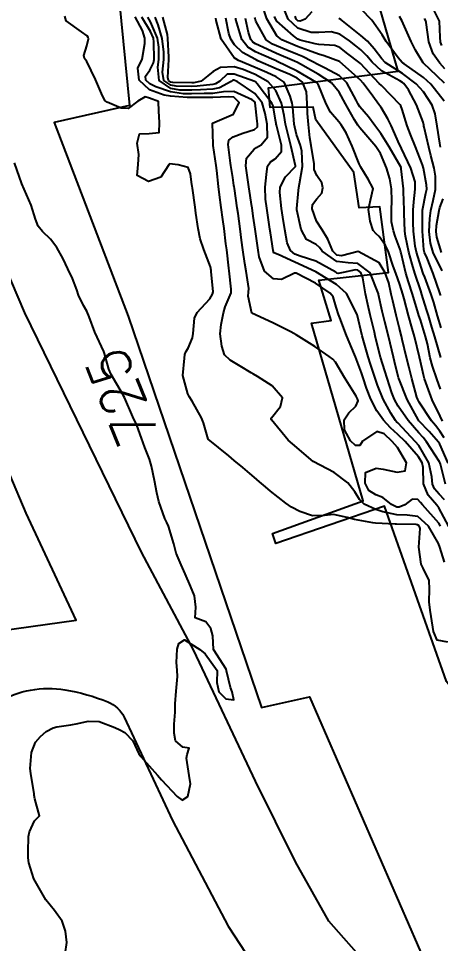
# Model space of a CAD drawing. Header units: metres. Extents: x 318500 to 325275, y 7408834 to 7428799.
# Drawn here: x 323234.7 to 323274.7, y 7418427.2 to 7418515.1 of the extents above; entities that cross this region are included whole.
import ezdxf
from ezdxf.enums import TextEntityAlignment as Align

# ---------------------------------------------------------------- set-up
doc = ezdxf.new("R2010")
doc.units = ezdxf.units.M
doc.header["$MEASUREMENT"] = 0
for name, color, linetype in [('Cotas', 45, 'Continuous'), ('Curvas de Nivel 1m', 11, 'Continuous'), ('Curvas de Nivel 5m', 15, 'Continuous'), ('Edificações', 30, 'Continuous'), ('Vias Primárias', 230, 'Continuous')]:
    doc.layers.add(name, color=color, linetype=linetype)
doc.styles.add('Style-STANDARD', font='STANDARD.shx')

msp = doc.modelspace()

# ---------------------------------------------------------------- linework, layer by layer
at = {"layer": 'Curvas de Nivel 1m', "flags": 128}
for points, elevation in [([(323274.813, 7418485.651), (323274.462, 7418486.816), (323274.086, 7418488.065), (323273.84, 7418488.825), (323273.239, 7418490.47), (323273.103, 7418490.837), (323272.889, 7418491.438), (323272.458, 7418492.845), (323272.335, 7418493.426), (323272.172, 7418494.848), (323272.137, 7418495.653), (323272.139, 7418496.848), (323272.189, 7418497.63), (323272.344, 7418498.846), (323272.323, 7418499.521), (323271.925, 7418500.851), (323271.038, 7418502.706), (323270.953, 7418502.861), (323270.836, 7418503.07), (323270.035, 7418504.876), (323269.73, 7418505.534), (323269.087, 7418506.601), (323268.967, 7418506.77), (323268.879, 7418506.893), (323268.313, 7418507.691), (323267.394, 7418508.916), (323267.124, 7418509.209), (323265.184, 7418510.94), (323265.166, 7418510.956), (323265.15, 7418510.963), (323263.691, 7418511.5), (323263.157, 7418511.671), (323262.197, 7418512.021), (323261.164, 7418512.394), (323259.657, 7418513.015), (323259.176, 7418513.422), (323258.247, 7418515.034), (323257.771, 7418516.493)], 737), ([(323274.884, 7418491.068), (323274.052, 7418492.823), (323273.789, 7418493.698), (323273.672, 7418494.829), (323273.711, 7418496.067), (323273.816, 7418496.827), (323274.035, 7418497.763), (323274.25, 7418498.821), (323274.26, 7418500.078), (323274.13, 7418500.823), (323273.831, 7418502.024), (323273.637, 7418502.831), (323273.181, 7418504.725), (323273.158, 7418504.839), (323273.146, 7418504.914), (323273.074, 7418505.194), (323272.464, 7418506.846), (323271.686, 7418508.287), (323271.261, 7418508.868), (323271.122, 7418508.989), (323270.868, 7418509.128), (323269.138, 7418510.085), (323268.258, 7418510.903), (323267.753, 7418511.508), (323267.161, 7418512.067), (323266.686, 7418512.445), (323266.095, 7418512.936), (323265.179, 7418513.553), (323264.354, 7418513.787), (323263.181, 7418513.73), (323262.448, 7418513.714), (323261.187, 7418514.14), (323260.275, 7418515.009), (323259.594, 7418516.654)], 739), ([(323274.854, 7418512.502), (323274.729, 7418512.817), (323274.698, 7418513.297), (323274.627, 7418514.819), (323274.033, 7418516.012)], 744), ([(323275.415, 7418455.795), (323274.418, 7418455.979), (323274.062, 7418456.816), (323273.846, 7418458.221), (323273.744, 7418458.821), (323273.662, 7418459.622), (323273.679, 7418460.822), (323273.648, 7418461.667), (323273.076, 7418462.832), (323272.898, 7418463.218), (323272.691, 7418464.838), (323272.793, 7418466.6), (323272.693, 7418466.838), (323272.562, 7418466.957), (323272.419, 7418466.985), (323270.562, 7418467.004), (323270.42, 7418467.005), (323268.563, 7418467.112), (323268.32, 7418467.137), (323266.568, 7418467.436), (323265.855, 7418467.643), (323264.575, 7418467.927), (323263.704, 7418467.822), (323262.572, 7418467.791), (323261.36, 7418468.206), (323260.584, 7418468.63), (323260.042, 7418469.005), (323258.601, 7418470.158), (323258.122, 7418470.544), (323257.559, 7418471.036), (323257.05, 7418471.477), (323256.622, 7418471.834), (323255.958, 7418472.388), (323255.152, 7418473.072), (323254.646, 7418473.497), (323252.67, 7418475.1), (323252.224, 7418476.645), (323252.031, 7418477.11), (323251.147, 7418478.69), (323250.872, 7418479.128), (323250.724, 7418479.406), (323250.263, 7418481.137), (323250.409, 7418482.778), (323250.458, 7418483.135), (323250.536, 7418483.371), (323250.779, 7418483.739), (323251.195, 7418484.723), (323251.252, 7418485.123), (323251.367, 7418486.576), (323251.633, 7418487.118), (323252.843, 7418488.416), (323253.087, 7418488.858), (323253.132, 7418489.097), (323252.959, 7418491.019), (323252.95, 7418491.099), (323252.885, 7418491.464), (323252.262, 7418493.11), (323251.917, 7418494.112), (323251.724, 7418495.118), (323251.506, 7418496.567), (323251.423, 7418497.123), (323251.188, 7418498.926), (323251.152, 7418499.128), (323251.13, 7418499.267), (323251.002, 7418500.305), (323250.759, 7418500.885), (323249.806, 7418501.148), (323249.011, 7418501.25), (323248.952, 7418501.219), (323248.92, 7418501.161), (323248.181, 7418499.985), (323246.994, 7418499.557), (323245.927, 7418500.123), (323246.023, 7418501.195), (323246.075, 7418502.144), (323245.924, 7418503.197), (323246.162, 7418504.084), (323247.054, 7418504.132), (323248.006, 7418504.22), (323248.056, 7418505.17), (323247.991, 7418506.26), (323247.94, 7418507.172), (323247.095, 7418507.495), (323246.671, 7418507.612), (323245.976, 7418507.197), (323245.083, 7418506.517), (323244.411, 7418506.548), (323243.089, 7418507.119), (323242.881, 7418507.242), (323242.626, 7418507.716), (323241.985, 7418509.251), (323241.137, 7418510.965), (323241.017, 7418511.14), (323240.932, 7418511.263), (323240.855, 7418511.554), (323241.158, 7418512.46), (323241.305, 7418513.122), (323241.272, 7418513.259), (323241.172, 7418513.395), (323240.644, 7418513.802), (323239.193, 7418514.843), (323239.066, 7418515.292)], 726), ([(323275.122, 7418463.407), (323274.678, 7418464.808), (323274.536, 7418465.186), (323273.609, 7418466.824), (323272.573, 7418467.735), (323271.567, 7418467.859), (323270.575, 7418467.893), (323269.268, 7418468.191), (323268.583, 7418468.396), (323267.482, 7418468.907), (323267.029, 7418469.348), (323266.602, 7418470.074), (323265.942, 7418470.927), (323264.625, 7418471.928), (323262.64, 7418472.97), (323260.664, 7418474.628), (323260.277, 7418475.004), (323258.689, 7418476.928), (323258.65, 7418476.981), (323258.635, 7418477.021), (323258.649, 7418477.062), (323258.692, 7418477.122), (323259.539, 7418478.181), (323259.723, 7418479.01), (323258.737, 7418480.152), (323257.35, 7418481.041), (323256.969, 7418481.264), (323256.753, 7418481.393), (323255.717, 7418482.023), (323254.765, 7418482.591), (323254.232, 7418483.085), (323253.958, 7418483.913), (323253.798, 7418485.09), (323253.914, 7418485.988), (323254.121, 7418487.087), (323254.274, 7418487.647), (323254.849, 7418489.003), (323254.867, 7418489.08), (323254.854, 7418489.333), (323254.658, 7418491.082), (323254.63, 7418491.337), (323254.432, 7418493.085), (323254.363, 7418493.638), (323254.189, 7418495.087), (323254.072, 7418495.96), (323253.915, 7418497.09), (323253.758, 7418498.312), (323253.66, 7418499.093), (323253.483, 7418500.617), (323253.419, 7418501.096), (323253.137, 7418503.001), (323253.131, 7418503.099), (323253.07, 7418505.1), (323255.079, 7418505.981), (323255.623, 7418507.072), (323255.098, 7418507.592), (323254.562, 7418507.621), (323253.097, 7418507.549), (323252.656, 7418507.547), (323251.096, 7418507.562), (323250.671, 7418507.561), (323249.098, 7418507.662), (323248.486, 7418507.779), (323247.107, 7418508.281), (323246.125, 7418509.195), (323245.997, 7418510.337), (323246.399, 7418511.191), (323246.654, 7418512.677), (323246.658, 7418513.188), (323246.446, 7418513.926), (323245.742, 7418515.202)], 727), ([(323274.748, 7418466.807), (323274.564, 7418467.105), (323273.035, 7418468.833), (323272.838, 7418469.082), (323272.595, 7418469.343), (323272.049, 7418469.391), (323271.35, 7418468.852), (323270.819, 7418468.625), (323270.587, 7418468.635), (323270.085, 7418468.868), (323269.271, 7418469.554), (323268.599, 7418469.786), (323267.925, 7418470.222), (323267.59, 7418470.905), (323267.607, 7418471.924), (323268.632, 7418472.334), (323269.279, 7418472.231), (323270.626, 7418471.944), (323271.392, 7418472.089), (323271.518, 7418472.851), (323270.661, 7418474.284), (323270.136, 7418474.868), (323269.377, 7418475.58), (323268.679, 7418475.808), (323267.342, 7418474.91), (323267.082, 7418474.496), (323266.663, 7418474.477), (323266.198, 7418474.925), (323265.626, 7418475.985), (323265.579, 7418476.931), (323266.044, 7418477.582), (323266.709, 7418478.209), (323266.909, 7418478.725), (323266.852, 7418478.918), (323266.724, 7418479.173), (323265.63, 7418480.931), (323264.764, 7418482.387), (323264.515, 7418482.692), (323264.147, 7418482.949), (323262.784, 7418483.893), (323261.016, 7418484.997), (323260.802, 7418485.13), (323260.518, 7418485.289), (323258.817, 7418486.141), (323256.83, 7418487.05), (323256.477, 7418488.686), (323256.513, 7418489.055), (323256.517, 7418489.394), (323256.268, 7418491.059), (323256.163, 7418491.789), (323255.976, 7418493.064), (323255.844, 7418493.991), (323255.706, 7418495.068), (323255.504, 7418496.519), (323255.427, 7418497.073), (323255.155, 7418498.91), (323255.131, 7418499.078), (323255.112, 7418499.199), (323254.999, 7418499.949), (323254.825, 7418501.082), (323254.796, 7418501.299), (323254.557, 7418503.085), (323254.632, 7418503.498), (323255.051, 7418503.806), (323255.969, 7418504.154), (323257.062, 7418504.508), (323257.358, 7418504.753), (323257.368, 7418505.046), (323257.327, 7418505.3), (323257.137, 7418507.049), (323257.091, 7418507.129), (323256.835, 7418507.313), (323255.106, 7418508.119), (323254.117, 7418508.077), (323253.103, 7418507.942), (323252.299, 7418507.915), (323251.102, 7418507.908), (323250.331, 7418507.912), (323249.104, 7418508.077), (323247.706, 7418508.579), (323247.115, 7418508.852), (323246.757, 7418509.185), (323246.723, 7418509.589), (323247.135, 7418510.159), (323247.478, 7418510.844), (323247.526, 7418511.176), (323247.519, 7418512.823), (323247.463, 7418513.177), (323247.179, 7418513.809), (323246.358, 7418515.193)], 728), ([(323275.526, 7418466.796), (323274.586, 7418468.559), (323274.389, 7418468.813), (323273.548, 7418469.774), (323273.117, 7418470.832), (323273.081, 7418472.386), (323272.996, 7418472.835), (323272.648, 7418473.394), (323271.364, 7418474.853), (323270.677, 7418475.539), (323269.981, 7418476.169), (323269.315, 7418476.881), (323268.703, 7418477.775), (323268.106, 7418478.899), (323267.704, 7418479.937), (323267.386, 7418480.91), (323267.226, 7418481.384), (323266.767, 7418482.669), (323266.664, 7418482.921), (323266.57, 7418483.125), (323265.814, 7418484.93), (323265.163, 7418486.599), (323265.056, 7418486.938), (323264.837, 7418487.627), (323264.525, 7418488.623), (323264.263, 7418488.949), (323262.864, 7418489.908), (323261.02, 7418490.856), (323260.878, 7418490.869), (323259.636, 7418490.245), (323258.87, 7418490.331), (323258.035, 7418491.033), (323257.523, 7418492.418), (323257.429, 7418493.042), (323257.363, 7418493.492), (323257.129, 7418495.047), (323256.948, 7418496.265), (323256.833, 7418497.052), (323256.809, 7418497.205), (323256.538, 7418499.057), (323256.338, 7418500.395), (323256.237, 7418501.062), (323256.301, 7418501.78), (323257.034, 7418502.636), (323257.275, 7418502.808), (323257.708, 7418503.04), (323258.312, 7418503.77), (323258.27, 7418505.032), (323258.09, 7418506.045), (323257.792, 7418507.039), (323257.103, 7418507.931), (323255.412, 7418509.076), (323255.122, 7418509.195), (323255.01, 7418509.192), (323254.856, 7418509.083), (323253.731, 7418508.474), (323253.109, 7418508.351), (323251.957, 7418508.268), (323251.107, 7418508.253), (323249.993, 7418508.261), (323249.109, 7418508.413), (323248.011, 7418509.171), (323247.891, 7418510.42), (323247.99, 7418511.172), (323247.99, 7418512.343), (323247.856, 7418513.173), (323247.193, 7418514.74), (323246.953, 7418515.184)], 729), ([(323275.199, 7418470.801), (323274.733, 7418472.715), (323274.702, 7418472.809), (323274.642, 7418472.926), (323273.416, 7418474.829), (323273.082, 7418475.241), (323272.678, 7418475.671), (323271.666, 7418476.85), (323270.711, 7418478.234), (323270.36, 7418478.865), (323270.107, 7418479.491), (323269.666, 7418480.876), (323269.454, 7418481.576), (323269.051, 7418482.886), (323268.785, 7418483.868), (323268.54, 7418484.894), (323268.457, 7418485.244), (323268.066, 7418486.901), (323267.825, 7418487.891), (323267.602, 7418488.909), (323267.361, 7418490.424), (323267.174, 7418490.916), (323266.883, 7418491.137), (323266.646, 7418491.16), (323265.495, 7418490.934), (323265.001, 7418490.816), (323264.879, 7418490.872), (323264.779, 7418490.942), (323262.896, 7418492.007), (323261.41, 7418492.485), (323260.905, 7418492.679), (323260.488, 7418493.004), (323260.182, 7418493.743), (323259.952, 7418495.01), (323259.767, 7418496.193), (323259.645, 7418497.013), (323259.464, 7418498.534), (323259.506, 7418499.015), (323259.999, 7418500.011), (323260.958, 7418501.001), (323260.96, 7418501.051), (323260.513, 7418503.005), (323260.321, 7418503.737), (323260.015, 7418505.011), (323259.892, 7418505.826), (323259.629, 7418507.015), (323259.108, 7418508.216), (323258.366, 7418509.031), (323257.13, 7418509.728), (323255.999, 7418510.205), (323255.141, 7418510.458), (323253.844, 7418510.388), (323253.134, 7418510.009), (323252.629, 7418509.605), (323252.013, 7418509.117), (323251.295, 7418508.95), (323251.117, 7418508.944), (323249.301, 7418508.974), (323249.118, 7418509.007), (323248.895, 7418509.162), (323248.842, 7418509.445), (323248.922, 7418511.162), (323248.928, 7418511.387), (323248.842, 7418513.163), (323248.808, 7418513.531), (323248.378, 7418515.168)], 731), ([(323275.474, 7418472.797), (323274.667, 7418474.623), (323274.554, 7418474.812), (323273.66, 7418475.806), (323272.69, 7418476.818), (323272.671, 7418476.84), (323272.633, 7418476.898), (323271.576, 7418478.851), (323270.766, 7418480.843), (323270.763, 7418480.86), (323270.75, 7418480.905), (323270.378, 7418482.477), (323270.274, 7418482.867), (323270.097, 7418483.554), (323269.781, 7418484.875), (323269.453, 7418486.249), (323269.301, 7418486.883), (323269.21, 7418487.261), (323268.849, 7418488.839), (323268.841, 7418488.881), (323268.044, 7418490.903), (323266.893, 7418491.778), (323265.975, 7418491.848), (323264.895, 7418491.973), (323263.498, 7418492.961), (323263.236, 7418493.288), (323262.916, 7418493.571), (323261.999, 7418494.062), (323261.488, 7418494.992), (323261.086, 7418496.87), (323261.076, 7418496.998), (323261.255, 7418498.727), (323261.286, 7418498.996), (323261.357, 7418499.358), (323261.64, 7418500.991), (323261.562, 7418502.462), (323261.426, 7418502.994), (323261.056, 7418504.05), (323260.83, 7418505.002), (323260.713, 7418506.63), (323260.642, 7418507.004), (323260.442, 7418507.664), (323259.897, 7418509.012), (323259.127, 7418509.516), (323258.256, 7418509.911), (323257.14, 7418510.415), (323255.547, 7418511.074), (323255.285, 7418511.211), (323255.152, 7418511.325), (323253.918, 7418513.093), (323253.425, 7418514.869), (323253.399, 7418515.098)], 732), ([(323274.77, 7418482.84), (323274.185, 7418484.819), (323273.912, 7418485.725), (323273.585, 7418486.829), (323273.41, 7418487.405), (323272.969, 7418488.838), (323272.855, 7418489.174), (323272.283, 7418490.846), (323272.038, 7418491.704), (323271.74, 7418492.852), (323271.413, 7418494.368), (323271.351, 7418494.856), (323271.279, 7418496.533), (323271.268, 7418496.857), (323271.232, 7418498.612), (323271.22, 7418498.858), (323271.009, 7418500.778), (323271, 7418500.851), (323270.986, 7418500.884), (323269.864, 7418502.878), (323269.059, 7418504.132), (323268.507, 7418504.898), (323267.893, 7418505.723), (323267.087, 7418506.657), (323266.905, 7418506.922), (323266.726, 7418507.293), (323265.85, 7418508.933), (323265.13, 7418509.619), (323263.779, 7418510.322), (323263.145, 7418510.64), (323262.544, 7418510.979), (323261.614, 7418511.453), (323261.156, 7418511.634), (323260.135, 7418512.035), (323259.164, 7418512.448), (323258.768, 7418512.628), (323258.183, 7418513.035), (323257.196, 7418514.815), (323257.128, 7418515.051), (323257.111, 7418515.141)], 736), ([(323274.763, 7418488.726), (323274.732, 7418488.812), (323274.673, 7418488.993), (323274.037, 7418490.823), (323273.454, 7418492.28), (323273.209, 7418492.836), (323273.144, 7418493.068), (323273.02, 7418494.839), (323273.023, 7418496.775), (323273.031, 7418496.839), (323273.356, 7418498.463), (323273.424, 7418498.833), (323273.413, 7418499.252), (323273.106, 7418500.839), (323273.015, 7418501.154), (323272.363, 7418502.847), (323271.872, 7418504.037), (323271.566, 7418504.855), (323271.085, 7418506.397), (323270.971, 7418506.744), (323270.892, 7418506.863), (323269.117, 7418508.68), (323268.917, 7418508.893), (323267.148, 7418510.768), (323266.973, 7418510.922), (323265.94, 7418511.714), (323265.164, 7418512.312), (323264.69, 7418512.479), (323263.166, 7418512.587), (323262.84, 7418512.648), (323261.405, 7418512.996), (323261.172, 7418513.104), (323260.765, 7418513.415), (323259.197, 7418514.814), (323259.054, 7418515.022), (323258.979, 7418515.247)], 738), ([(323275.096, 7418507.203), (323273.814, 7418508.83), (323273.129, 7418509.46), (323271.268, 7418510.748), (323271.149, 7418510.827), (323271.098, 7418510.871), (323270.713, 7418511.316), (323269.57, 7418512.886), (323269.179, 7418513.51), (323268.215, 7418514.905), (323267.215, 7418515.943)], 741), ([(323275.122, 7418508.921), (323273.727, 7418510.246), (323273.149, 7418510.78), (323273.092, 7418510.841), (323272.346, 7418512.037), (323271.941, 7418512.858), (323271.196, 7418514.595), (323271.059, 7418514.871), (323270.83, 7418515.249)], 742), ([(323275.093, 7418475.222), (323274.68, 7418475.859), (323274.251, 7418476.382), (323273.895, 7418476.822), (323272.716, 7418478.605), (323272.591, 7418478.841), (323272.502, 7418479.064), (323272.007, 7418480.847), (323271.745, 7418481.865), (323271.505, 7418482.853), (323271.093, 7418484.559), (323271.025, 7418484.858), (323270.813, 7418485.73), (323270.539, 7418486.864), (323270.207, 7418488.233), (323270.064, 7418488.872), (323269.817, 7418489.925), (323269.494, 7418490.881), (323268.894, 7418491.834), (323266.91, 7418492.92), (323265.329, 7418492.51), (323264.904, 7418492.553), (323264.494, 7418492.946), (323264.049, 7418494.081), (323263.496, 7418494.962), (323262.943, 7418495.807), (323262.549, 7418496.976), (323262.572, 7418497.37), (323262.974, 7418497.917), (323263.478, 7418498.467), (323263.572, 7418498.961), (323263.469, 7418499.437), (323263.002, 7418500.15), (323262.747, 7418500.714), (323262.743, 7418500.974), (323262.742, 7418501.246), (323262.463, 7418502.979), (323262.328, 7418503.704), (323262.189, 7418504.983), (323262.117, 7418506.021), (323262.083, 7418506.985), (323262.015, 7418508.078), (323261.623, 7418508.992), (323261.126, 7418509.384), (323260.415, 7418509.723), (323259.139, 7418510.267), (323257.38, 7418511.047), (323257.219, 7418511.117), (323257.151, 7418511.148), (323255.922, 7418511.833), (323255.165, 7418512.545), (323254.814, 7418513.084), (323254.636, 7418513.628), (323254.361, 7418515.088)], 733), ([(323274.936, 7418476.806), (323274.697, 7418477.27), (323273.947, 7418478.822), (323273.457, 7418480.111), (323273.208, 7418480.833), (323273.106, 7418481.187), (323272.769, 7418482.743), (323272.746, 7418482.84), (323272.74, 7418482.87), (323272.264, 7418484.845), (323272.058, 7418485.601), (323271.688, 7418486.851), (323271.293, 7418488.408), (323271.168, 7418488.857), (323270.864, 7418489.792), (323270.479, 7418490.866), (323270.238, 7418491.522), (323269.785, 7418492.877), (323269.523, 7418493.488), (323268.924, 7418494.333), (323268.629, 7418494.597), (323268.345, 7418494.899), (323268.047, 7418495.799), (323267.911, 7418496.906), (323268.089, 7418497.787), (323268.337, 7418498.9), (323267.872, 7418499.78), (323267.16, 7418500.918), (323267.015, 7418501.246), (323266.352, 7418502.927), (323265.786, 7418504.205), (323265.311, 7418504.938), (323265.073, 7418505.228), (323264.282, 7418506.152), (323263.879, 7418506.958), (323263.118, 7418508.829), (323262.968, 7418508.972), (323261.136, 7418510.059), (323259.171, 7418510.999), (323259.15, 7418511.004), (323259.121, 7418511.02), (323257.741, 7418511.626), (323257.158, 7418511.886), (323256.432, 7418512.331), (323255.879, 7418513.069), (323255.306, 7418514.97), (323255.286, 7418515.079)], 734), ([(323275.142, 7418510.286), (323274.686, 7418510.817), (323274.04, 7418511.708), (323273.619, 7418512.833), (323273.363, 7418514.672), (323273.328, 7418514.838), (323273.203, 7418515.057)], 743)]:
    msp.add_lwpolyline(points, dxfattribs=dict(at, elevation=elevation))
at = {"layer": 'Curvas de Nivel 5m', "flags": 128}
for points, elevation in [([(323275.104, 7418469.311), (323274.601, 7418469.864), (323274.152, 7418470.364), (323273.961, 7418470.82), (323273.922, 7418471.519), (323273.641, 7418472.825), (323272.665, 7418474.493), (323272.373, 7418474.843), (323270.688, 7418476.624), (323270.567, 7418476.74), (323270.458, 7418476.863), (323270.017, 7418477.554), (323269.288, 7418478.881), (323268.74, 7418480.217), (323268.517, 7418480.893), (323268.08, 7418482.218), (323267.864, 7418482.904), (323267.475, 7418484.225), (323267.299, 7418484.913), (323266.83, 7418486.92), (323265.804, 7418488.93), (323264.863, 7418489.776), (323262.88, 7418490.97), (323260.893, 7418491.888), (323259.302, 7418492.618), (323258.906, 7418492.782), (323258.838, 7418493.021), (323258.589, 7418494.687), (323258.538, 7418495.026), (323258.468, 7418495.496), (323258.244, 7418497.031), (323258.116, 7418497.89), (323258.085, 7418499.034), (323258.196, 7418500.226), (323258.31, 7418501.03), (323258.6, 7418501.442), (323259.021, 7418501.728), (323259.628, 7418502.417), (323259.624, 7418503.014), (323259.157, 7418504.93), (323259.138, 7418505.019), (323259.128, 7418505.077), (323259.074, 7418505.384), (323258.83, 7418506.766), (323258.712, 7418507.026), (323257.315, 7418508.849), (323257.15, 7418509.05), (323257.12, 7418509.069), (323257.088, 7418509.083), (323255.131, 7418509.781), (323254.46, 7418509.757), (323253.769, 7418509.094), (323253.38, 7418508.834), (323253.115, 7418508.776), (323251.619, 7418508.616), (323251.112, 7418508.596), (323249.646, 7418508.618), (323249.113, 7418508.71), (323248.451, 7418509.167), (323248.343, 7418509.957), (323248.456, 7418511.167), (323248.46, 7418511.864), (323248.295, 7418513.169), (323247.91, 7418514.452), (323247.629, 7418515.176)], 730), ([(323262.511, 7418515.68), (323261.89, 7418514.99), (323261.402, 7418514.792), (323261.198, 7418514.843), (323261.035, 7418515.002), (323260.932, 7418515.276)], 740), ([(323274.736, 7418479.851), (323274.399, 7418480.815), (323273.968, 7418482.028), (323273.766, 7418482.825), (323273.486, 7418484.133), (323273.302, 7418484.832), (323272.824, 7418486.411), (323272.691, 7418486.841), (323272.629, 7418487.045), (323272.073, 7418488.848), (323271.683, 7418490.036), (323271.442, 7418490.854), (323271.002, 7418492.765), (323270.981, 7418492.859), (323270.913, 7418493.118), (323270.435, 7418494.377), (323270.255, 7418494.87), (323270.091, 7418495.724), (323270.069, 7418496.873), (323270.109, 7418497.737), (323270.088, 7418498.874), (323269.938, 7418499.815), (323269.618, 7418500.881), (323269.03, 7418502.231), (323268.601, 7418502.897), (323267.066, 7418504.663), (323266.875, 7418504.922), (323266.561, 7418505.439), (323265.71, 7418506.934), (323265.107, 7418508.063), (323264.37, 7418508.951), (323263.132, 7418509.779), (323261.423, 7418510.718), (323261.148, 7418510.861), (323260.858, 7418511.003), (323259.157, 7418511.728), (323258.259, 7418512.131), (323257.166, 7418512.64), (323256.913, 7418512.8), (323256.718, 7418513.057), (323256.515, 7418513.725), (323256.222, 7418515.065)], 735), ([(323274.738, 7418502.815), (323274.661, 7418503.201), (323274.418, 7418504.82), (323274.242, 7418505.983), (323273.934, 7418506.827), (323273.109, 7418508.086), (323272.417, 7418508.851), (323271.135, 7418509.842), (323269.489, 7418510.887), (323269.153, 7418511.214), (323268.45, 7418512.188), (323267.789, 7418512.911), (323267.178, 7418513.457), (323265.262, 7418514.949), (323265.201, 7418514.991), (323265.087, 7418515.066)], 740), ([(323239.099, 7418426.189), (323239.249, 7418427.272), (323239.111, 7418428.344), (323238.797, 7418429.279), (323238.065, 7418430.29), (323237.266, 7418431.298), (323236.11, 7418433.31), (323235.651, 7418434.842), (323235.585, 7418435.318), (323235.582, 7418435.875), (323235.616, 7418437.318), (323235.696, 7418437.788), (323236.183, 7418438.82), (323236.424, 7418439.07), (323236.647, 7418439.305), (323236.206, 7418440.919), (323236.147, 7418441.248), (323236.142, 7418441.311), (323236.134, 7418441.389), (323235.831, 7418443.316), (323235.772, 7418443.792), (323235.878, 7418445.316), (323236.28, 7418446.298), (323236.757, 7418446.834), (323237.294, 7418447.3), (323237.935, 7418447.654), (323238.297, 7418447.757), (323239.634, 7418447.936), (323240.302, 7418448.057), (323241.273, 7418448.278), (323242.305, 7418448.263), (323243.814, 7418447.7), (323244.294, 7418447.465), (323244.758, 7418447.203), (323245.508, 7418446.418), (323246.099, 7418445.183), (323246.266, 7418444.94), (323247.86, 7418443.156), (323248.234, 7418442.719), (323249.724, 7418441.135), (323250.207, 7418440.795), (323250.744, 7418441.122), (323251.002, 7418442.345), (323250.86, 7418443.121), (323250.618, 7418444.771), (323250.691, 7418445.124), (323250.865, 7418445.711), (323250.277, 7418445.832), (323249.57, 7418446.428), (323249.428, 7418447.143), (323249.451, 7418447.994), (323249.521, 7418449.142), (323249.548, 7418449.925), (323249.618, 7418451.141), (323249.765, 7418452.54), (323249.736, 7418453.14), (323249.651, 7418453.87), (323249.737, 7418455.14), (323249.875, 7418455.671), (323250.413, 7418456.019), (323251.889, 7418455.108), (323252.394, 7418454.676), (323253.528, 7418453.088), (323253.496, 7418451.951), (323253.697, 7418451.087), (323254.34, 7418450.402), (323255.102, 7418450.305), (323254.938, 7418451.071), (323254.783, 7418451.502), (323254.424, 7418453.079), (323254.372, 7418453.224), (323253.178, 7418455.092), (323253.105, 7418456.407), (323252.938, 7418457.095), (323252.436, 7418457.725), (323251.421, 7418458.096), (323251.495, 7418459.114), (323251.383, 7418460.199), (323250.998, 7418461.122), (323250.498, 7418462.301), (323250.096, 7418463.136), (323249.646, 7418464.268), (323249.42, 7418465.147), (323248.905, 7418466.805), (323248.75, 7418467.157), (323248.566, 7418467.558), (323247.969, 7418469.166), (323247.787, 7418469.979), (323247.576, 7418471.17), (323247.28, 7418472.523), (323247.111, 7418473.175), (323246.657, 7418474.306), (323246.332, 7418475.185), (323245.893, 7418476.403), (323245.528, 7418477.197), (323244.717, 7418479.036), (323244.64, 7418479.211), (323244.532, 7418479.404), (323243.46, 7418481.229), (323243.25, 7418481.727), (323242.833, 7418483.239), (323242.773, 7418483.417), (323241.9, 7418485.249), (323241.355, 7418486.722), (323241.138, 7418487.257), (323240.835, 7418487.778), (323240.36, 7418488.782), (323240.211, 7418489.27), (323239.79, 7418490.352), (323239.354, 7418491.283), (323238.894, 7418492.23), (323238.295, 7418493.299), (323237.694, 7418494.085), (323236.925, 7418494.824), (323236.521, 7418495.324), (323236.265, 7418496.002), (323235.873, 7418497.331), (323234.98, 7418499.34), (323234.267, 7418501.351)], 725), ([(323274.824, 7418492.811), (323274.397, 7418494.291), (323274.328, 7418494.819), (323274.36, 7418495.398), (323274.611, 7418496.815), (323274.681, 7418497.098), (323274.977, 7418497.928)], 740)]:
    msp.add_lwpolyline(points, dxfattribs=dict(at, elevation=elevation))
at = {"layer": 'Edificações'}
for points in [[(323274.094, 7418425.46), (323285.501, 7418430.342), (323280.447, 7418442.518), (323281.896, 7418443.018), (323275.319, 7418452.063), (323269.41, 7418468.721), (323259.102, 7418465.173), (323258.768, 7418466.119), (323267.402, 7418469.235), (323262.498, 7418486.115), (323264.336, 7418486.349), (323263.166, 7418490.188), (323269.794, 7418490.911), (323268.974, 7418497.151), (323267.018, 7418497.081), (323266.493, 7418500.432), (323262.893, 7418505.435), (323262.648, 7418506.621), (323258.56, 7418506.587), (323258.385, 7418508.471), (323270.712, 7418510.047), (323268.304, 7418518.381), (323287.413, 7418513.123), (323285.897, 7418522.995)], [(323243.794, 7418520.972), (323245.209, 7418506.8), (323238.032, 7418505.187), (323245.072, 7418486.764), (323257.743, 7418449.602), (323262.283, 7418450.588), (323273.414, 7418425.076)]]:
    msp.add_lwpolyline(points, dxfattribs=at)
at = {"layer": 'Vias Primárias'}
for points in [[(323715.644, 7420145.548, 0), (323709.04, 7420132.939)], [(323831.088, 7420001.787, 0), (323833.844, 7420008.443, 0.220888)], [(322871.755, 7418055.651, 0.000002), (322880.943, 7418048.886, -0.018146)], [(323288.51, 7418346.055), (323255.746, 7418345.581), (323232.778, 7418345.227), (323232.145, 7418366.504), (323230.874, 7418404.918), (323229.421, 7418433.762), (323229.125, 7418445.222, -0.113091), (323229.364, 7418446.403, -0.157909), (323232.748, 7418450.125, -0.172523), (323239.071, 7418451.262, -0.055095), (323243.15, 7418450.117, -0.188087), (323244.687, 7418448.668), (323249.272, 7418438.86), (323254.559, 7418428.807), (323259.612, 7418421.112), (323264.984, 7418415.07), (323273.43, 7418405.79), (323282.11, 7418396.151), (323291.605, 7418385.697), (323301.819, 7418374.75)]]:
    msp.add_lwpolyline(points, format="xyb", dxfattribs=at)
msp.add_lwpolyline([(323305.943, 7418383.139), (323294.613, 7418395.314), (323276.221, 7418415.857), (323270.74, 7418421.723), (323267.695, 7418425.236), (323264.141, 7418429.299), (323260.959, 7418434.919), (323257.171, 7418442.579), (323251.318, 7418454.991), (323246.351, 7418464.362), (323235.243, 7418487.098), (323231.963, 7418494.74), (323230.642, 7418498.19), (323229.073, 7418504.466), (323227.75, 7418510.657), (323227.456, 7418520.832), (323226.819, 7418538.034), (323226.278, 7418553.244), (323226.032, 7418558.155), (323226.423, 7418566.862), (323227.6, 7418574.566), (323228.778, 7418580.654), (323229.953, 7418584.519), (323232.745, 7418591.221)], dxfattribs=at)
msp.add_lwpolyline([(323228.543, 7418456.278), (323240.13, 7418457.878), (323235.376, 7418468.064), (323233.843, 7418471.718), (323230.188, 7418482.157), (323227.302, 7418491.636), (323228.133, 7418464.264)], close=True, dxfattribs=at)

# ---------------------------------------------------------------- texts
at = {"layer": 'Cotas', "style": 'Style-STANDARD'}
msp.add_text('725', height=4, rotation=112.14392, dxfattribs=at).set_placement((323244.46, 7418479.067, 725), align=Align.MIDDLE_CENTER)

doc.saveas('drawing.dxf')
